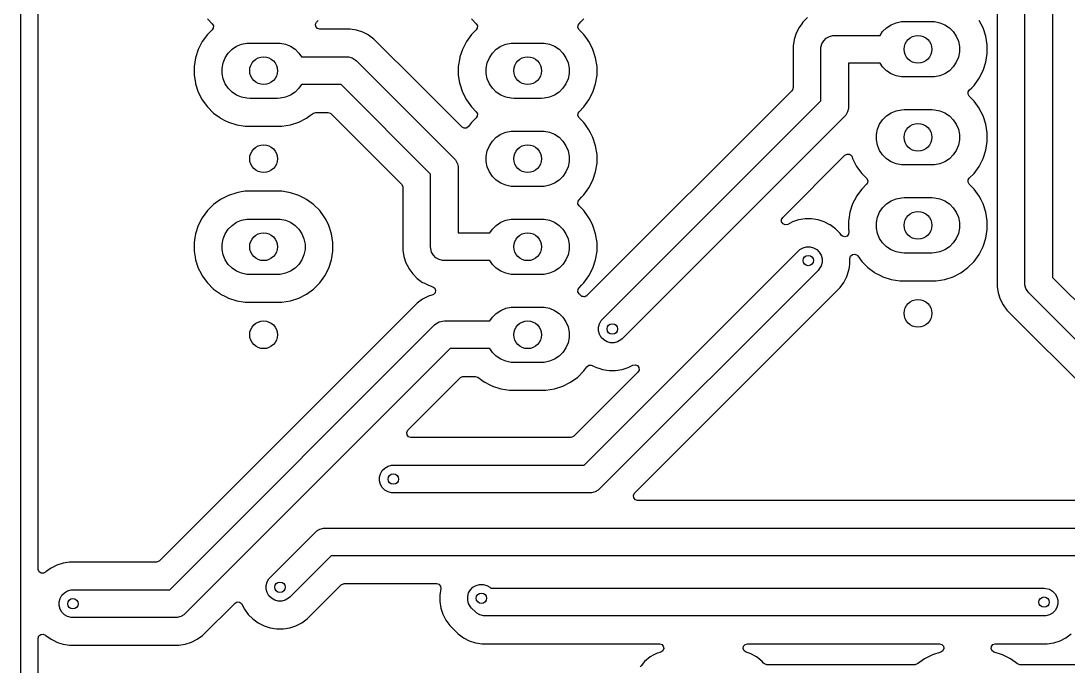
# Model space of a CAD drawing. Extents: x 44.5 to 133, y -119 to -55.5.
# Drawn here: x 44.5 to 74.71, y -86.3 to -67.68 of the extents above; entities that cross this region are included whole.
import ezdxf

# ---------------------------------------------------------------- set-up
doc = ezdxf.new("R2010")
doc.units = 0
doc.layers.add('BLACK', color=7, linetype='CONTINUOUS')

msp = doc.modelspace()

# ---------------------------------------------------------------- linework, layer by layer
at = {"layer": 'BLACK', "linetype": 'CONTINUOUS'}
for p, q in [((44.5, -119), (44.5, -55.5)), ((45.0005, -74.074038), (45.0005, -56.1245)), ((74.2645, -63.6609), (74.2645, -75.084414)), ((73.4645, -75.2501), (73.4645, -63.826585)), ((72.664, -64.209525), (72.664, -75.344586)), ((49.879205, -67.622654), (50.01887, -67.762319)), ((53.03563, -67.707819), (53.077488, -67.665961)), ((57.499205, -67.622654), (57.63887, -67.762319)), ((60.65563, -67.707819), (60.740793, -67.622656)), ((67.196224, -67.584312), (67.062612, -67.717924)), ((72.263239, -67.885616), (72.151319, -67.665962)), ((50.01887, -67.937681), (49.879205, -68.077345)), ((50.01887, -67.762319), (50.052355, -67.823642)), ((50.047371, -67.893334), (50.01887, -67.937681)), ((50.052355, -67.823642), (50.047371, -67.893334)), ((53.000573, -67.777853), (53.029598, -67.714297)), ((53.010517, -67.847011), (53.000573, -67.777853)), ((53.056272, -67.899815), (53.010517, -67.847011)), ((53.029598, -67.714297), (53.03563, -67.707819)), ((53.123311, -67.9195), (53.056272, -67.899815)), ((53.996181, -67.9195), (53.123311, -67.9195)), ((53.996186, -67.9195), (53.996181, -67.9195)), ((54.182818, -67.949059), (53.996186, -67.9195)), ((54.362536, -68.007454), (54.182818, -67.949059)), ((57.63887, -67.937681), (57.499205, -68.077345)), ((57.63887, -67.762319), (57.672355, -67.823642)), ((57.667371, -67.893334), (57.63887, -67.937681)), ((57.672355, -67.823642), (57.667371, -67.893334)), ((60.567645, -67.876358), (60.572629, -67.806666)), ((60.60113, -67.937681), (60.567645, -67.876358)), ((60.572629, -67.806666), (60.60113, -67.762319)), ((60.60113, -67.762319), (60.65563, -67.707819)), ((60.740794, -68.077345), (60.60113, -67.937681)), ((66.95154, -67.8708), (66.865754, -68.039163)), ((67.030357, -67.762319), (66.95154, -67.8708)), ((67.06261, -67.717927), (67.030357, -67.762319)), ((67.062612, -67.717925), (67.06261, -67.717927)), ((67.062612, -67.717924), (67.062612, -67.717925)), ((69.361592, -67.992485), (69.472485, -67.881592)), ((69.472485, -67.881592), (69.602883, -67.794463)), ((69.602883, -67.794463), (69.747772, -67.734448)), ((69.747772, -67.734448), (69.901586, -67.703852)), ((69.901586, -67.703852), (69.98, -67.7)), ((69.98, -67.7), (70.78, -67.7)), ((70.78, -67.7), (70.858414, -67.703852)), ((70.858414, -67.703852), (71.012228, -67.734448)), ((71.012228, -67.734448), (71.157117, -67.794463)), ((71.157117, -67.794463), (71.287515, -67.881592)), ((71.287515, -67.881592), (71.398408, -67.992485)), ((72.263239, -67.885618), (72.263239, -67.885616)), ((72.263241, -67.885621), (72.263239, -67.885618)), ((72.34109, -68.125215), (72.263241, -67.885621)), ((49.879201, -68.07735), (49.731132, -68.281151)), ((49.879205, -68.077345), (49.879201, -68.07735)), ((54.499713, -68.07735), (54.362536, -68.007454)), ((54.530899, -68.09324), (54.499713, -68.07735)), ((54.683774, -68.20431), (54.530899, -68.09324)), ((56.006223, -69.52676), (54.683774, -68.20431)), ((57.499201, -68.07735), (57.351132, -68.281151)), ((57.499205, -68.077345), (57.499201, -68.07735)), ((60.740798, -68.07735), (60.740794, -68.077345)), ((60.843626, -68.218882), (60.740798, -68.07735)), ((60.88887, -68.281155), (60.843626, -68.218882)), ((66.807359, -68.218881), (66.7778, -68.405513)), ((66.865754, -68.039163), (66.807359, -68.218881)), ((67.608748, -68.346927), (67.660959, -68.256495)), ((67.660959, -68.256495), (67.734795, -68.182659)), ((67.734795, -68.182659), (67.825227, -68.130448)), ((67.825227, -68.130448), (67.92609, -68.103422)), ((67.92609, -68.103422), (67.9783, -68.1)), ((67.9783, -68.1), (69.289753, -68.1)), ((69.289753, -68.1), (69.361592, -67.992485)), ((71.398408, -67.992485), (71.485537, -68.122883)), ((71.485537, -68.122883), (71.545552, -68.267772)), ((71.545552, -68.267772), (71.576148, -68.421586)), ((72.3805, -68.374038), (72.34109, -68.125215)), ((49.61676, -68.505616), (49.546349, -68.722319)), ((49.731132, -68.281151), (49.61676, -68.505616)), ((50.481592, -68.612485), (50.592485, -68.501592)), ((50.592485, -68.501592), (50.722883, -68.414463)), ((50.722883, -68.414463), (50.867772, -68.354448)), ((50.867772, -68.354448), (51.021586, -68.323852)), ((51.021586, -68.323852), (51.1, -68.32)), ((51.1, -68.32), (51.9, -68.32)), ((51.9, -68.32), (51.978414, -68.323852)), ((51.978414, -68.323852), (52.132228, -68.354448)), ((52.132228, -68.354448), (52.277117, -68.414463)), ((52.277117, -68.414463), (52.407515, -68.501592)), ((52.407515, -68.501592), (52.518408, -68.612485)), ((57.23676, -68.505616), (57.166349, -68.722319)), ((57.351132, -68.281151), (57.23676, -68.505616)), ((58.101592, -68.612485), (58.212485, -68.501592)), ((58.212485, -68.501592), (58.342883, -68.414463)), ((58.342883, -68.414463), (58.487772, -68.354448)), ((58.487772, -68.354448), (58.641586, -68.323852)), ((58.641586, -68.323852), (58.72, -68.32)), ((58.72, -68.32), (59.52, -68.32)), ((59.52, -68.32), (59.598414, -68.323852)), ((59.598414, -68.323852), (59.752228, -68.354448)), ((59.752228, -68.354448), (59.897117, -68.414463)), ((59.897117, -68.414463), (60.027515, -68.501592)), ((60.027515, -68.501592), (60.138408, -68.612485)), ((60.961747, -68.424184), (60.88887, -68.281155)), ((61.003239, -68.505616), (60.961747, -68.424184)), ((61.003239, -68.505618), (61.003239, -68.505616)), ((61.003241, -68.505621), (61.003239, -68.505618)), ((61.08109, -68.745215), (61.003241, -68.505621)), ((66.7778, -68.405513), (66.7778, -69.608273)), ((67.5783, -68.5), (67.581722, -68.44779)), ((67.5783, -69.991214), (67.5783, -68.5)), ((67.581722, -68.44779), (67.608748, -68.346927)), ((71.576148, -68.578414), (71.545552, -68.732228)), ((71.576148, -68.421586), (71.576148, -68.578414)), ((72.3805, -68.625962), (72.3805, -68.374038)), ((49.53891, -68.745215), (49.4995, -68.994038)), ((49.546349, -68.722319), (49.53891, -68.745215)), ((50.334448, -68.887772), (50.394463, -68.742883)), ((50.394463, -68.742883), (50.481592, -68.612485)), ((52.518408, -68.612485), (52.590247, -68.72)), ((52.590247, -68.72), (53.9017, -68.72)), ((53.9017, -68.72), (53.95391, -68.723422)), ((53.95391, -68.723422), (54.054774, -68.750448)), ((54.054774, -68.750448), (54.145205, -68.802659)), ((54.145205, -68.802659), (54.184543, -68.837157)), ((54.184543, -68.837157), (57.001143, -71.653757)), ((57.15891, -68.745215), (57.1195, -68.994038)), ((57.166349, -68.722319), (57.15891, -68.745215)), ((57.954448, -68.887772), (58.014463, -68.742883)), ((58.014463, -68.742883), (58.101592, -68.612485)), ((60.138408, -68.612485), (60.225537, -68.742883)), ((60.225537, -68.742883), (60.285552, -68.887772)), ((61.1205, -68.994038), (61.08109, -68.745215)), ((71.485537, -68.877117), (71.398408, -69.007515)), ((71.545552, -68.732228), (71.485537, -68.877117)), ((72.263241, -69.114379), (72.34109, -68.874785)), ((72.34109, -68.874785), (72.3805, -68.625962)), ((49.4995, -68.994038), (49.4995, -69.245962)), ((50.303852, -69.041586), (50.334448, -68.887772)), ((50.303852, -69.198414), (50.303852, -69.041586)), ((57.1195, -68.994038), (57.1195, -69.245962)), ((57.923852, -69.041586), (57.954448, -68.887772)), ((57.923852, -69.198414), (57.923852, -69.041586)), ((60.285552, -68.887772), (60.316148, -69.041586)), ((60.316148, -69.041586), (60.316148, -69.198414)), ((61.1205, -69.245962), (61.1205, -68.994038)), ((69.289753, -68.9), (68.3783, -68.9)), ((68.3783, -68.9), (68.3783, -70.1569)), ((69.361592, -69.007515), (69.289753, -68.9)), ((69.472485, -69.118408), (69.361592, -69.007515)), ((69.602883, -69.205537), (69.472485, -69.118408)), ((71.287515, -69.118408), (71.157117, -69.205537)), ((71.398408, -69.007515), (71.287515, -69.118408)), ((72.14887, -69.338845), (72.263241, -69.114379)), ((49.4995, -69.245962), (49.53429, -69.465616)), ((49.53429, -69.465616), (49.53891, -69.494785)), ((50.334448, -69.352228), (50.303852, -69.198414)), ((50.394463, -69.497117), (50.334448, -69.352228)), ((57.1195, -69.245962), (57.15429, -69.465616)), ((57.15429, -69.465616), (57.15891, -69.494785)), ((57.954448, -69.352228), (57.923852, -69.198414)), ((58.014463, -69.497117), (57.954448, -69.352228)), ((60.285552, -69.352228), (60.225537, -69.497117)), ((60.316148, -69.198414), (60.285552, -69.352228)), ((61.08109, -69.494785), (61.1205, -69.245962)), ((69.747772, -69.265552), (69.602883, -69.205537)), ((69.901586, -69.296148), (69.747772, -69.265552)), ((69.98, -69.3), (69.901586, -69.296148)), ((70.78, -69.3), (69.98, -69.3)), ((70.858414, -69.296148), (70.78, -69.3)), ((71.012228, -69.265552), (70.858414, -69.296148)), ((71.157117, -69.205537), (71.012228, -69.265552)), ((72.000793, -69.542656), (72.14887, -69.338845)), ((49.53891, -69.494785), (49.61676, -69.734383)), ((49.61676, -69.734383), (49.731132, -69.958848)), ((50.481592, -69.627515), (50.394463, -69.497117)), ((50.592485, -69.738408), (50.481592, -69.627515)), ((50.722883, -69.825537), (50.592485, -69.738408)), ((52.407515, -69.738408), (52.277117, -69.825537)), ((52.518408, -69.627515), (52.407515, -69.738408)), ((52.590247, -69.52), (52.518408, -69.627515)), ((53.736014, -69.52), (52.590247, -69.52)), ((56.3183, -72.102286), (53.736014, -69.52)), ((57.227212, -70.747749), (56.006223, -69.52676)), ((57.15891, -69.494785), (57.23676, -69.734383)), ((57.23676, -69.734383), (57.351132, -69.958848)), ((58.101592, -69.627515), (58.014463, -69.497117)), ((58.212485, -69.738408), (58.101592, -69.627515)), ((58.342883, -69.825537), (58.212485, -69.738408)), ((60.027515, -69.738408), (59.897117, -69.825537)), ((60.138408, -69.627515), (60.027515, -69.738408)), ((60.225537, -69.497117), (60.138408, -69.627515)), ((66.741481, -69.695954), (60.828123, -75.609312)), ((60.88887, -69.958845), (61.003241, -69.734379)), ((61.003241, -69.734379), (61.08109, -69.494785)), ((66.758115, -69.675312), (66.741481, -69.695954)), ((66.7778, -69.608273), (66.758115, -69.675312)), ((71.827645, -69.796358), (71.832629, -69.726666)), ((71.832629, -69.726666), (71.86113, -69.682319)), ((71.86113, -69.682319), (71.930904, -69.612545)), ((71.930904, -69.612545), (72.000793, -69.542656)), ((49.731132, -69.958848), (49.879201, -70.162649)), ((50.867772, -69.885552), (50.722883, -69.825537)), ((51.021586, -69.916148), (50.867772, -69.885552)), ((51.1, -69.92), (51.021586, -69.916148)), ((51.9, -69.92), (51.1, -69.92)), ((51.978414, -69.916148), (51.9, -69.92)), ((52.132228, -69.885552), (51.978414, -69.916148)), ((52.277117, -69.825537), (52.132228, -69.885552)), ((57.351132, -69.958848), (57.499201, -70.162649)), ((58.487772, -69.885552), (58.342883, -69.825537)), ((58.641586, -69.916148), (58.487772, -69.885552)), ((58.72, -69.92), (58.641586, -69.916148)), ((59.52, -69.92), (58.72, -69.92)), ((59.598414, -69.916148), (59.52, -69.92)), ((59.752228, -69.885552), (59.598414, -69.916148)), ((59.897117, -69.825537), (59.752228, -69.885552)), ((60.740793, -70.162656), (60.88887, -69.958845)), ((61.279657, -76.289857), (67.5783, -69.991214)), ((71.86113, -69.857681), (71.827645, -69.796358)), ((72.000794, -69.997345), (71.86113, -69.857681)), ((72.000798, -69.99735), (72.000794, -69.997345)), ((72.148867, -70.20115), (72.000798, -69.99735)), ((49.879201, -70.162649), (49.879205, -70.162654)), ((49.879205, -70.162654), (50.057345, -70.340794)), ((50.057345, -70.340794), (50.05735, -70.340798)), ((50.05735, -70.340798), (50.235117, -70.469952)), ((52.825907, -70.425616), (52.937993, -70.344182)), ((52.937993, -70.344182), (53.003799, -70.320702)), ((53.003799, -70.320702), (53.010878, -70.3205)), ((53.010878, -70.3205), (53.353074, -70.3205)), ((53.353074, -70.3205), (53.420113, -70.340185)), ((53.420113, -70.340185), (53.440755, -70.356819)), ((53.440755, -70.356819), (55.481481, -72.397544)), ((57.499201, -70.162649), (57.499205, -70.162654)), ((57.499205, -70.162654), (57.63887, -70.302319)), ((57.63887, -70.302319), (57.672355, -70.363642)), ((57.672355, -70.363642), (57.667371, -70.433334)), ((60.567645, -70.416358), (60.572629, -70.346666)), ((60.572629, -70.346666), (60.60113, -70.302319)), ((60.60113, -70.302319), (60.740793, -70.162656)), ((68.330409, -70.340185), (68.295641, -70.400405)), ((68.347852, -70.309973), (68.330409, -70.340185)), ((68.374878, -70.20911), (68.347852, -70.309973)), ((68.3783, -70.1569), (68.374878, -70.20911)), ((69.472485, -70.421592), (69.602883, -70.334463)), ((69.602883, -70.334463), (69.747772, -70.274448)), ((69.747772, -70.274448), (69.901586, -70.243852)), ((69.901586, -70.243852), (69.98, -70.24)), ((69.98, -70.24), (70.78, -70.24)), ((70.78, -70.24), (70.858414, -70.243852)), ((70.858414, -70.243852), (71.012228, -70.274448)), ((71.012228, -70.274448), (71.157117, -70.334463)), ((71.157117, -70.334463), (71.287515, -70.421592)), ((72.148868, -70.201152), (72.148867, -70.20115)), ((72.14887, -70.201155), (72.148868, -70.201152)), ((72.151319, -70.205962), (72.14887, -70.201155)), ((72.263239, -70.425616), (72.151319, -70.205962)), ((50.235117, -70.469952), (50.261155, -70.48887)), ((50.261155, -70.48887), (50.404184, -70.561747)), ((50.404184, -70.561747), (50.485616, -70.603239)), ((50.485616, -70.603239), (50.485618, -70.603239)), ((50.485618, -70.603239), (50.485621, -70.603241)), ((50.485621, -70.603241), (50.725215, -70.68109)), ((50.725215, -70.68109), (50.974038, -70.7205)), ((52.025962, -70.7205), (52.274785, -70.68109)), ((52.274785, -70.68109), (52.514379, -70.603241)), ((52.514379, -70.603241), (52.738845, -70.48887)), ((52.738845, -70.48887), (52.825907, -70.425616)), ((57.499201, -70.61735), (57.415211, -70.732953)), ((57.499205, -70.617345), (57.499201, -70.61735)), ((57.63887, -70.477681), (57.499205, -70.617345)), ((57.667371, -70.433334), (57.63887, -70.477681)), ((60.60113, -70.477681), (60.567645, -70.416358)), ((60.740794, -70.617345), (60.60113, -70.477681)), ((60.740798, -70.61735), (60.740794, -70.617345)), ((60.787107, -70.68109), (60.740798, -70.61735)), ((60.88887, -70.821155), (60.787107, -70.68109)), ((68.261142, -70.439743), (61.845343, -76.855543)), ((68.295641, -70.400405), (68.261142, -70.439743)), ((69.214448, -70.807772), (69.274463, -70.662883)), ((69.274463, -70.662883), (69.361592, -70.532485)), ((69.361592, -70.532485), (69.472485, -70.421592)), ((71.287515, -70.421592), (71.398408, -70.532485)), ((71.398408, -70.532485), (71.485537, -70.662883)), ((71.485537, -70.662883), (71.545552, -70.807772)), ((72.263239, -70.425618), (72.263239, -70.425616)), ((72.263241, -70.425621), (72.263239, -70.425618)), ((72.34109, -70.665215), (72.263241, -70.425621)), ((72.3805, -70.914038), (72.34109, -70.665215)), ((50.974038, -70.7205), (50.974039, -70.7205)), ((50.974039, -70.7205), (52.025961, -70.7205)), ((52.025961, -70.7205), (52.025962, -70.7205)), ((57.228473, -70.748992), (57.227212, -70.747749)), ((57.290268, -70.781598), (57.228473, -70.748992)), ((57.359881, -70.775619), (57.290268, -70.781598)), ((57.415211, -70.732953), (57.359881, -70.775619)), ((58.212485, -71.041592), (58.342883, -70.954463)), ((58.342883, -70.954463), (58.487772, -70.894448)), ((58.487772, -70.894448), (58.641586, -70.863852)), ((58.641586, -70.863852), (58.72, -70.86)), ((58.72, -70.86), (59.52, -70.86)), ((59.52, -70.86), (59.598414, -70.863852)), ((59.598414, -70.863852), (59.752228, -70.894448)), ((59.752228, -70.894448), (59.897117, -70.954463)), ((59.897117, -70.954463), (60.027515, -71.041592)), ((60.936196, -70.914038), (60.88887, -70.821155)), ((61.003239, -71.045616), (60.936196, -70.914038)), ((69.183852, -70.961586), (69.214448, -70.807772)), ((69.183852, -71.118414), (69.183852, -70.961586)), ((71.545552, -70.807772), (71.576148, -70.961586)), ((71.576148, -70.961586), (71.576148, -71.118414)), ((72.3805, -71.165962), (72.3805, -70.914038)), ((57.954448, -71.427772), (58.014463, -71.282883)), ((58.014463, -71.282883), (58.101592, -71.152485)), ((58.101592, -71.152485), (58.212485, -71.041592)), ((60.027515, -71.041592), (60.138408, -71.152485)), ((60.138408, -71.152485), (60.225537, -71.282883)), ((60.225537, -71.282883), (60.285552, -71.427772)), ((61.003239, -71.045618), (61.003239, -71.045616)), ((61.003241, -71.045621), (61.003239, -71.045618)), ((61.08109, -71.285215), (61.003241, -71.045621)), ((61.1205, -71.534038), (61.08109, -71.285215)), ((69.214448, -71.272228), (69.183852, -71.118414)), ((69.274463, -71.417117), (69.214448, -71.272228)), ((71.545552, -71.272228), (71.485537, -71.417117)), ((71.576148, -71.118414), (71.545552, -71.272228)), ((72.34109, -71.414785), (72.3805, -71.165962)), ((57.923852, -71.581586), (57.954448, -71.427772)), ((57.923852, -71.738414), (57.923852, -71.581586)), ((60.285552, -71.427772), (60.316148, -71.581586)), ((60.316148, -71.581586), (60.316148, -71.738414)), ((61.1205, -71.785962), (61.1205, -71.534038)), ((66.47769, -73.355273), (68.27565, -71.557312)), ((68.27565, -71.557312), (68.336971, -71.523829)), ((68.336971, -71.523829), (68.406663, -71.528813)), ((68.406663, -71.528813), (68.462596, -71.570685)), ((68.462596, -71.570685), (68.481259, -71.606675)), ((69.361592, -71.547515), (69.274463, -71.417117)), ((69.472485, -71.658408), (69.361592, -71.547515)), ((71.398408, -71.547515), (71.287515, -71.658408)), ((71.485537, -71.417117), (71.398408, -71.547515)), ((72.263241, -71.654379), (72.34109, -71.414785)), ((57.001143, -71.653757), (57.035641, -71.693095)), ((57.035641, -71.693095), (57.087852, -71.783526)), ((57.087852, -71.783526), (57.093754, -71.805552)), ((57.093754, -71.805552), (57.114878, -71.88439)), ((57.114878, -71.88439), (57.1183, -71.9366)), ((57.954448, -71.892228), (57.923852, -71.738414)), ((58.014463, -72.037117), (57.954448, -71.892228)), ((60.285552, -71.892228), (60.225537, -72.037117)), ((60.316148, -71.738414), (60.285552, -71.892228)), ((61.08109, -72.034785), (61.1205, -71.785962)), ((68.481259, -71.606675), (68.496759, -71.654379)), ((68.496759, -71.654379), (68.563803, -71.785961)), ((68.563803, -71.785961), (68.611132, -71.878848)), ((68.611132, -71.878848), (68.759201, -72.082649)), ((69.602883, -71.745537), (69.472485, -71.658408)), ((69.747772, -71.805552), (69.602883, -71.745537)), ((69.901586, -71.836148), (69.747772, -71.805552)), ((69.98, -71.84), (69.901586, -71.836148)), ((70.78, -71.84), (69.98, -71.84)), ((70.858414, -71.836148), (70.78, -71.84)), ((71.012228, -71.805552), (70.858414, -71.836148)), ((71.157117, -71.745537), (71.012228, -71.805552)), ((71.287515, -71.658408), (71.157117, -71.745537)), ((72.000793, -72.082656), (72.14887, -71.878845)), ((72.14887, -71.878845), (72.263241, -71.654379)), ((56.3183, -74.2), (56.3183, -72.102286)), ((57.1183, -71.9366), (57.1183, -73.8)), ((58.101592, -72.167515), (58.014463, -72.037117)), ((58.212485, -72.278408), (58.101592, -72.167515)), ((60.138408, -72.167515), (60.027515, -72.278408)), ((60.225537, -72.037117), (60.138408, -72.167515)), ((61.003241, -72.274379), (61.08109, -72.034785)), ((68.759201, -72.082649), (68.759205, -72.082654)), ((68.759205, -72.082654), (68.89887, -72.222319)), ((71.86113, -72.222319), (72.000793, -72.082656)), ((55.481481, -72.397544), (55.514966, -72.458867)), ((55.514966, -72.458867), (55.5178, -72.485225)), ((55.5178, -72.485225), (55.5178, -74.294486)), ((58.342883, -72.365537), (58.212485, -72.278408)), ((58.487772, -72.425552), (58.342883, -72.365537)), ((58.641586, -72.456148), (58.487772, -72.425552)), ((58.72, -72.46), (58.641586, -72.456148)), ((59.52, -72.46), (58.72, -72.46)), ((59.598414, -72.456148), (59.52, -72.46)), ((59.752228, -72.425552), (59.598414, -72.456148)), ((59.897117, -72.365537), (59.752228, -72.425552)), ((60.027515, -72.278408), (59.897117, -72.365537)), ((60.740793, -72.702656), (60.88887, -72.498845)), ((60.88887, -72.498845), (61.003241, -72.274379)), ((68.89887, -72.397681), (68.759205, -72.537345)), ((68.89887, -72.222319), (68.932355, -72.283642)), ((68.927371, -72.353334), (68.89887, -72.397681)), ((68.932355, -72.283642), (68.927371, -72.353334)), ((71.827645, -72.336358), (71.832629, -72.266666)), ((71.86113, -72.397681), (71.827645, -72.336358)), ((71.832629, -72.266666), (71.86113, -72.222319)), ((72.000794, -72.537345), (71.86113, -72.397681)), ((50.485616, -72.71676), (50.261151, -72.831132)), ((50.725214, -72.63891), (50.485616, -72.71676)), ((50.849626, -72.619205), (50.725214, -72.63891)), ((50.974038, -72.5995), (50.849626, -72.619205)), ((52.025962, -72.5995), (50.974038, -72.5995)), ((52.274785, -72.63891), (52.025962, -72.5995)), ((52.514383, -72.71676), (52.274785, -72.63891)), ((52.653842, -72.787819), (52.514383, -72.71676)), ((52.738845, -72.83113), (52.653842, -72.787819)), ((60.60113, -72.842319), (60.670904, -72.772545)), ((60.670904, -72.772545), (60.740793, -72.702656)), ((68.607714, -72.74786), (68.49676, -72.965616)), ((68.61113, -72.741155), (68.607714, -72.74786)), ((68.611131, -72.741152), (68.61113, -72.741155)), ((68.611133, -72.74115), (68.611131, -72.741152)), ((68.759201, -72.53735), (68.611133, -72.74115)), ((68.759205, -72.537345), (68.759201, -72.53735)), ((69.747772, -72.814448), (69.901586, -72.783852)), ((69.901586, -72.783852), (69.98, -72.78)), ((69.98, -72.78), (70.78, -72.78)), ((70.78, -72.78), (70.858414, -72.783852)), ((70.858414, -72.783852), (71.012228, -72.814448)), ((72.000798, -72.53735), (72.000794, -72.537345)), ((72.148867, -72.74115), (72.000798, -72.53735)), ((72.148868, -72.741152), (72.148867, -72.74115)), ((72.14887, -72.741155), (72.148868, -72.741152)), ((72.200416, -72.842319), (72.14887, -72.741155)), ((50.057345, -72.979205), (49.879205, -73.157345)), ((50.05735, -72.979201), (50.057345, -72.979205)), ((50.261151, -72.831132), (50.05735, -72.979201)), ((52.738847, -72.831131), (52.738845, -72.83113)), ((52.738848, -72.831132), (52.738847, -72.831131)), ((52.942649, -72.979201), (52.738848, -72.831132)), ((52.942654, -72.979205), (52.942649, -72.979201)), ((53.120794, -73.157345), (52.942654, -72.979205)), ((60.567645, -72.956358), (60.572629, -72.886666)), ((60.60113, -73.017681), (60.567645, -72.956358)), ((60.572629, -72.886666), (60.60113, -72.842319)), ((60.740794, -73.157345), (60.60113, -73.017681)), ((68.49676, -72.965616), (68.41891, -73.205214)), ((69.274463, -73.202883), (69.361592, -73.072485)), ((69.361592, -73.072485), (69.472485, -72.961592)), ((69.472485, -72.961592), (69.602883, -72.874463)), ((69.602883, -72.874463), (69.747772, -72.814448)), ((71.012228, -72.814448), (71.157117, -72.874463)), ((71.157117, -72.874463), (71.287515, -72.961592)), ((71.287515, -72.961592), (71.398408, -73.072485)), ((71.398408, -73.072485), (71.485537, -73.202883)), ((72.263239, -72.965616), (72.200416, -72.842319)), ((72.263239, -72.965618), (72.263239, -72.965616)), ((72.263241, -72.965621), (72.263239, -72.965618)), ((72.34109, -73.205215), (72.263241, -72.965621)), ((49.731132, -73.361151), (49.61676, -73.585616)), ((49.879201, -73.15735), (49.731132, -73.361151)), ((49.879205, -73.157345), (49.879201, -73.15735)), ((50.867772, -73.434448), (51.021586, -73.403852)), ((51.021586, -73.403852), (51.1, -73.4)), ((51.1, -73.4), (51.9, -73.4)), ((51.9, -73.4), (51.978414, -73.403852)), ((51.978414, -73.403852), (52.132228, -73.434448)), ((53.120798, -73.15735), (53.120794, -73.157345)), ((53.249952, -73.335117), (53.120798, -73.15735)), ((53.26887, -73.361155), (53.249952, -73.335117)), ((53.302094, -73.426361), (53.26887, -73.361155)), ((58.487772, -73.434448), (58.641586, -73.403852)), ((58.641586, -73.403852), (58.72, -73.4)), ((58.72, -73.4), (59.52, -73.4)), ((59.52, -73.4), (59.598414, -73.403852)), ((59.598414, -73.403852), (59.752228, -73.434448)), ((60.740798, -73.15735), (60.740794, -73.157345)), ((60.869952, -73.335117), (60.740798, -73.15735)), ((60.88887, -73.361155), (60.869952, -73.335117)), ((60.922094, -73.426361), (60.88887, -73.361155)), ((66.445009, -73.413143), (66.47769, -73.355273)), ((66.448001, -73.482949), (66.445009, -73.413143)), ((67.122814, -73.396801), (66.936183, -73.426359)), ((67.122818, -73.396801), (67.122814, -73.396801)), ((67.311781, -73.396801), (67.122818, -73.396801)), ((67.311786, -73.396801), (67.311781, -73.396801)), ((67.498414, -73.426359), (67.311786, -73.396801)), ((68.385977, -73.413143), (68.3795, -73.454038)), ((68.41891, -73.205214), (68.385977, -73.413143)), ((69.183852, -73.501586), (69.214448, -73.347772)), ((69.214448, -73.347772), (69.274463, -73.202883)), ((71.485537, -73.202883), (71.545552, -73.347772)), ((71.545552, -73.347772), (71.576148, -73.501586)), ((72.3805, -73.454038), (72.34109, -73.205215)), ((49.61676, -73.585616), (49.53891, -73.825214)), ((50.394463, -73.822883), (50.481592, -73.692485)), ((50.481592, -73.692485), (50.592485, -73.581592)), ((50.592485, -73.581592), (50.722883, -73.494463)), ((50.722883, -73.494463), (50.867772, -73.434448)), ((52.132228, -73.434448), (52.277117, -73.494463)), ((52.277117, -73.494463), (52.407515, -73.581592)), ((52.407515, -73.581592), (52.518408, -73.692485)), ((52.518408, -73.692485), (52.605537, -73.822883)), ((53.383239, -73.585616), (53.302094, -73.426361)), ((53.383239, -73.585618), (53.383239, -73.585616)), ((53.383241, -73.585621), (53.383239, -73.585618)), ((53.46109, -73.825215), (53.383241, -73.585621)), ((58.029753, -73.8), (58.101592, -73.692485)), ((58.101592, -73.692485), (58.212485, -73.581592)), ((58.212485, -73.581592), (58.342883, -73.494463)), ((58.342883, -73.494463), (58.487772, -73.434448)), ((59.752228, -73.434448), (59.897117, -73.494463)), ((59.897117, -73.494463), (60.027515, -73.581592)), ((60.027515, -73.581592), (60.138408, -73.692485)), ((60.138408, -73.692485), (60.225537, -73.822883)), ((61.003239, -73.585616), (60.922094, -73.426361)), ((61.003239, -73.585618), (61.003239, -73.585616)), ((61.003241, -73.585621), (61.003239, -73.585618)), ((61.08109, -73.825215), (61.003241, -73.585621)), ((66.488258, -73.540055), (66.448001, -73.482949)), ((66.552998, -73.566332), (66.488258, -73.540055)), ((66.621667, -73.553436), (66.552998, -73.566332)), ((66.75646, -73.484755), (66.621667, -73.553436)), ((66.936177, -73.426361), (66.75646, -73.484755)), ((66.936183, -73.426359), (66.936177, -73.426361)), ((67.498422, -73.426361), (67.498414, -73.426359)), ((67.678136, -73.484754), (67.498422, -73.426361)), ((67.83824, -73.566332), (67.678136, -73.484754)), ((67.846499, -73.57054), (67.83824, -73.566332)), ((67.999373, -73.68161), (67.846499, -73.57054)), ((68.13299, -73.815227), (67.999373, -73.68161)), ((68.3795, -73.454038), (68.3795, -73.705962)), ((68.3795, -73.705962), (68.383711, -73.732547)), ((69.183852, -73.658414), (69.183852, -73.501586)), ((69.214448, -73.812228), (69.183852, -73.658414)), ((71.576148, -73.658414), (71.545552, -73.812228)), ((71.576148, -73.501586), (71.576148, -73.658414)), ((72.34109, -73.954785), (72.3805, -73.705962)), ((72.3805, -73.705962), (72.3805, -73.454038)), ((49.520855, -73.939207), (49.4995, -74.074038)), ((49.53891, -73.825214), (49.520855, -73.939207)), ((50.303852, -74.121586), (50.334448, -73.967772)), ((50.334448, -73.967772), (50.394463, -73.822883)), ((52.605537, -73.822883), (52.665552, -73.967772)), ((52.665552, -73.967772), (52.696148, -74.121586)), ((53.5005, -74.074038), (53.46109, -73.825215)), ((57.1183, -73.8), (58.029753, -73.8)), ((60.225537, -73.822883), (60.285552, -73.967772)), ((60.285552, -73.967772), (60.316148, -74.121586)), ((61.1205, -74.074038), (61.08109, -73.825215)), ((68.166761, -73.861709), (68.13299, -73.815227)), ((68.201534, -73.894084), (68.166761, -73.861709)), ((68.268848, -73.912809), (68.201534, -73.894084)), ((68.335599, -73.89217), (68.268848, -73.912809)), ((68.380596, -73.838718), (68.335599, -73.89217)), ((68.389552, -73.769425), (68.380596, -73.838718)), ((68.383711, -73.732547), (68.389552, -73.769425)), ((69.274463, -73.957117), (69.214448, -73.812228)), ((69.361592, -74.087515), (69.274463, -73.957117)), ((71.485537, -73.957117), (71.398408, -74.087515)), ((71.545552, -73.812228), (71.485537, -73.957117)), ((72.263241, -74.194379), (72.34109, -73.954785)), ((45.0005, -83.502375), (45.0005, -74.074038)), ((49.4995, -74.074038), (49.4995, -74.325962)), ((50.303852, -74.278414), (50.303852, -74.121586)), ((50.334448, -74.432228), (50.303852, -74.278414)), ((52.696148, -74.278414), (52.665552, -74.432228)), ((52.696148, -74.121586), (52.696148, -74.278414)), ((53.5005, -74.325962), (53.5005, -74.074038)), ((55.5178, -74.294486), (55.547359, -74.481118)), ((56.321722, -74.25221), (56.3183, -74.2)), ((56.348748, -74.353073), (56.321722, -74.25221)), ((60.316148, -74.278414), (60.285552, -74.432228)), ((60.316148, -74.121586), (60.316148, -74.278414)), ((60.746414, -80.5025), (66.934457, -74.314458)), ((61.1205, -74.325962), (61.1205, -74.074038)), ((66.934457, -74.314458), (66.973795, -74.279959)), ((66.973795, -74.279959), (67.064226, -74.227749)), ((67.064226, -74.227749), (67.16509, -74.200722)), ((67.16509, -74.200722), (67.26951, -74.200722)), ((67.26951, -74.200722), (67.370374, -74.227749)), ((67.370374, -74.227749), (67.460805, -74.279959)), ((67.460805, -74.279959), (67.534641, -74.353795)), ((69.472485, -74.198408), (69.361592, -74.087515)), ((69.602883, -74.285537), (69.472485, -74.198408)), ((69.747772, -74.345552), (69.602883, -74.285537)), ((71.157117, -74.285537), (71.012228, -74.345552)), ((71.287515, -74.198408), (71.157117, -74.285537)), ((71.398408, -74.087515), (71.287515, -74.198408)), ((72.14887, -74.418845), (72.263241, -74.194379)), ((49.4995, -74.325962), (49.526584, -74.496963)), ((49.526584, -74.496963), (49.53891, -74.574785)), ((49.53891, -74.574785), (49.61676, -74.814383)), ((50.394463, -74.577117), (50.334448, -74.432228)), ((50.481592, -74.707515), (50.394463, -74.577117)), ((52.605537, -74.577117), (52.518408, -74.707515)), ((52.665552, -74.432228), (52.605537, -74.577117)), ((53.383241, -74.814379), (53.46109, -74.574785)), ((53.46109, -74.574785), (53.5005, -74.325962)), ((55.547359, -74.481118), (55.605754, -74.660836)), ((56.400959, -74.443505), (56.348748, -74.353073)), ((56.474795, -74.517341), (56.400959, -74.443505)), ((56.565227, -74.569552), (56.474795, -74.517341)), ((56.66609, -74.596578), (56.565227, -74.569552)), ((56.7183, -74.6), (56.66609, -74.596578)), ((58.029753, -74.6), (56.7183, -74.6)), ((58.101592, -74.707515), (58.029753, -74.6)), ((60.225537, -74.577117), (60.138408, -74.707515)), ((60.285552, -74.432228), (60.225537, -74.577117)), ((61.003241, -74.814379), (61.08109, -74.574785)), ((61.08109, -74.574785), (61.1205, -74.325962)), ((67.534641, -74.353795), (67.586851, -74.444226)), ((67.586851, -74.444226), (67.613878, -74.54509)), ((67.613878, -74.54509), (67.613878, -74.64951)), ((68.417799, -74.534381), (68.437484, -74.467342)), ((68.417799, -74.691786), (68.417799, -74.534381)), ((68.437484, -74.467342), (68.490288, -74.421587)), ((68.490288, -74.421587), (68.559446, -74.411643)), ((68.559446, -74.411643), (68.623002, -74.440668)), ((68.623002, -74.440668), (68.642117, -74.461496)), ((68.642117, -74.461496), (68.759201, -74.622649)), ((69.901586, -74.376148), (69.747772, -74.345552)), ((69.98, -74.38), (69.901586, -74.376148)), ((70.78, -74.38), (69.98, -74.38)), ((70.858414, -74.376148), (70.78, -74.38)), ((71.012228, -74.345552), (70.858414, -74.376148)), ((72.000793, -74.622656), (72.14887, -74.418845)), ((49.61676, -74.814383), (49.695413, -74.968747)), ((50.592485, -74.818408), (50.481592, -74.707515)), ((50.722883, -74.905537), (50.592485, -74.818408)), ((50.867772, -74.965552), (50.722883, -74.905537)), ((52.277117, -74.905537), (52.132228, -74.965552)), ((52.407515, -74.818408), (52.277117, -74.905537)), ((52.518408, -74.707515), (52.407515, -74.818408)), ((53.26887, -75.038845), (53.383241, -74.814379)), ((55.605754, -74.660836), (55.677066, -74.800793)), ((55.677066, -74.800793), (55.69154, -74.829199)), ((55.69154, -74.829199), (55.80261, -74.982073)), ((58.212485, -74.818408), (58.101592, -74.707515)), ((58.342883, -74.905537), (58.212485, -74.818408)), ((58.487772, -74.965552), (58.342883, -74.905537)), ((59.897117, -74.905537), (59.752228, -74.965552)), ((60.027515, -74.818408), (59.897117, -74.905537)), ((60.138408, -74.707515), (60.027515, -74.818408)), ((60.88887, -75.038845), (61.003241, -74.814379)), ((67.500142, -74.880143), (61.194943, -81.185343)), ((67.534641, -74.840805), (67.500142, -74.880143)), ((67.586851, -74.750374), (67.534641, -74.840805)), ((67.613878, -74.64951), (67.586851, -74.750374)), ((68.329847, -75.058132), (68.38824, -74.878418)), ((68.38824, -74.878418), (68.403001, -74.785215)), ((68.403001, -74.785215), (68.417799, -74.691786)), ((68.759201, -74.622649), (68.759205, -74.622654)), ((68.759205, -74.622654), (68.937345, -74.800794)), ((68.937345, -74.800794), (68.93735, -74.800798)), ((68.93735, -74.800798), (69.115117, -74.929952)), ((71.618845, -74.94887), (71.822656, -74.800793)), ((71.822656, -74.800793), (72.000793, -74.622656)), ((49.695413, -74.968747), (49.723182, -75.023247)), ((49.723182, -75.023247), (49.731132, -75.038848)), ((49.731132, -75.038848), (49.879201, -75.242649)), ((51.021586, -74.996148), (50.867772, -74.965552)), ((51.1, -75), (51.021586, -74.996148)), ((51.9, -75), (51.1, -75)), ((51.978414, -74.996148), (51.9, -75)), ((52.132228, -74.965552), (51.978414, -74.996148)), ((53.120793, -75.242656), (53.26887, -75.038845)), ((55.80261, -74.982073), (55.936227, -75.11569)), ((55.936227, -75.11569), (56.089101, -75.22676)), ((58.641586, -74.996148), (58.487772, -74.965552)), ((58.72, -75), (58.641586, -74.996148)), ((59.52, -75), (58.72, -75)), ((59.598414, -74.996148), (59.52, -75)), ((59.752228, -74.965552), (59.598414, -74.996148)), ((60.740793, -75.242656), (60.88887, -75.038845)), ((68.24406, -75.226499), (68.329847, -75.058132)), ((69.115117, -74.929952), (69.141155, -74.94887)), ((69.141155, -74.94887), (69.284184, -75.021747)), ((69.284184, -75.021747), (69.365616, -75.063239)), ((69.365616, -75.063239), (69.365618, -75.063239)), ((69.365618, -75.063239), (69.365621, -75.063241)), ((69.365621, -75.063241), (69.605215, -75.14109)), ((69.605215, -75.14109), (69.854038, -75.1805)), ((69.854038, -75.1805), (69.854039, -75.1805)), ((69.854039, -75.1805), (70.905961, -75.1805)), ((70.905961, -75.1805), (70.905962, -75.1805)), ((70.905962, -75.1805), (71.154785, -75.14109)), ((71.154785, -75.14109), (71.394379, -75.063241)), ((71.394379, -75.063241), (71.618845, -74.94887)), ((74.2645, -75.084414), (76.957485, -77.7774)), ((49.879201, -75.242649), (49.879205, -75.242654)), ((49.879205, -75.242654), (50.057345, -75.420794)), ((50.057345, -75.420794), (50.05735, -75.420798)), ((50.05735, -75.420798), (50.224374, -75.542147)), ((52.738845, -75.56887), (52.942656, -75.420793)), ((52.942656, -75.420793), (53.120793, -75.242656)), ((56.089101, -75.22676), (56.120295, -75.242654)), ((56.120295, -75.242654), (56.257463, -75.312545)), ((56.257463, -75.312545), (56.257465, -75.312545)), ((56.257465, -75.312545), (56.257468, -75.312547)), ((56.257468, -75.312547), (56.379104, -75.352069)), ((56.379104, -75.352069), (56.436779, -75.391507)), ((56.452062, -75.524712), (56.404818, -75.576188)), ((56.436779, -75.391507), (56.463977, -75.455866)), ((56.463977, -75.455866), (56.452062, -75.524712)), ((60.567645, -75.496358), (60.572629, -75.426666)), ((60.60113, -75.557681), (60.567645, -75.496358)), ((60.572629, -75.426666), (60.60113, -75.382319)), ((60.60113, -75.382319), (60.670904, -75.312545)), ((60.670904, -75.312545), (60.740793, -75.242656)), ((64.973519, -78.538845), (68.13299, -75.379374)), ((68.13299, -75.379374), (68.24406, -75.226499)), ((72.664, -75.344586), (72.693559, -75.531218)), ((73.467922, -75.30231), (73.4645, -75.2501)), ((73.494948, -75.403174), (73.467922, -75.30231)), ((73.547159, -75.493605), (73.494948, -75.403174)), ((73.581657, -75.532943), (73.547159, -75.493605)), ((55.936223, -75.824312), (48.497355, -83.263181)), ((50.224374, -75.542147), (50.261155, -75.56887)), ((50.261155, -75.56887), (50.400163, -75.639698)), ((50.400163, -75.639698), (50.485616, -75.683239)), ((50.485616, -75.683239), (50.485618, -75.683239)), ((50.485618, -75.683239), (50.485621, -75.683241)), ((50.485621, -75.683241), (50.725215, -75.76109)), ((50.725215, -75.76109), (50.974038, -75.8005)), ((50.974038, -75.8005), (50.974039, -75.8005)), ((50.974039, -75.8005), (52.025961, -75.8005)), ((52.025961, -75.8005), (52.025962, -75.8005)), ((52.025962, -75.8005), (52.274785, -75.76109)), ((52.274785, -75.76109), (52.514379, -75.683241)), ((52.514379, -75.683241), (52.738845, -75.56887)), ((56.0891, -75.71324), (55.936223, -75.824312)), ((56.257463, -75.627454), (56.0891, -75.71324)), ((56.352709, -75.596507), (56.257463, -75.627454)), ((56.379105, -75.58793), (56.352709, -75.596507)), ((56.404818, -75.576188), (56.379105, -75.58793)), ((60.652761, -75.609312), (60.60113, -75.557681)), ((60.681015, -75.630463), (60.652761, -75.609312)), ((60.688054, -75.631994), (60.681015, -75.630463)), ((60.697108, -75.637813), (60.688054, -75.631994)), ((60.723467, -75.639698), (60.697108, -75.637813)), ((60.749288, -75.645315), (60.723467, -75.639698)), ((60.75777, -75.642151), (60.749288, -75.645315)), ((60.7668, -75.642797), (60.75777, -75.642151)), ((60.789992, -75.630132), (60.7668, -75.642797)), ((60.814752, -75.620898), (60.789992, -75.630132)), ((60.820177, -75.61365), (60.814752, -75.620898)), ((60.828123, -75.609312), (60.820177, -75.61365)), ((72.693559, -75.531218), (72.751954, -75.710936)), ((72.751954, -75.710936), (72.83774, -75.879299)), ((76.508957, -78.460242), (73.581657, -75.532943)), ((58.101592, -76.232485), (58.212485, -76.121592)), ((58.212485, -76.121592), (58.342883, -76.034463)), ((58.342883, -76.034463), (58.487772, -75.974448)), ((58.487772, -75.974448), (58.641586, -75.943852)), ((58.641586, -75.943852), (58.72, -75.94)), ((58.72, -75.94), (59.52, -75.94)), ((59.52, -75.94), (59.598414, -75.943852)), ((59.598414, -75.943852), (59.752228, -75.974448)), ((59.752228, -75.974448), (59.897117, -76.034463)), ((59.897117, -76.034463), (60.027515, -76.121592)), ((60.027515, -76.121592), (60.138408, -76.232485)), ((72.83774, -75.879299), (72.94881, -76.032174)), ((72.94881, -76.032174), (76.009726, -79.09309)), ((56.435457, -76.457157), (56.474795, -76.422659)), ((56.474795, -76.422659), (56.565226, -76.370448)), ((56.565226, -76.370448), (56.66609, -76.343422)), ((56.66609, -76.343422), (56.7183, -76.34)), ((56.7183, -76.34), (58.029753, -76.34)), ((58.029753, -76.34), (58.101592, -76.232485)), ((60.138408, -76.232485), (60.225537, -76.362883)), ((60.225537, -76.362883), (60.285552, -76.507772)), ((61.165922, -76.52049), (61.192948, -76.419626)), ((61.192948, -76.419626), (61.245159, -76.329195)), ((61.245159, -76.329195), (61.279657, -76.289857)), ((48.792614, -84.1), (56.435457, -76.457157)), ((60.285552, -76.507772), (60.316148, -76.661586)), ((60.316148, -76.661586), (60.316148, -76.818414)), ((61.165922, -76.62491), (61.165922, -76.52049)), ((61.192948, -76.725774), (61.165922, -76.62491)), ((61.245159, -76.816205), (61.192948, -76.725774)), ((60.285552, -76.972228), (60.225537, -77.117117)), ((60.316148, -76.818414), (60.285552, -76.972228)), ((61.318995, -76.890041), (61.245159, -76.816205)), ((61.409426, -76.942252), (61.318995, -76.890041)), ((61.51029, -76.969278), (61.409426, -76.942252)), ((61.61471, -76.969278), (61.51029, -76.969278)), ((61.715574, -76.942252), (61.61471, -76.969278)), ((61.806005, -76.890041), (61.715574, -76.942252)), ((61.845343, -76.855543), (61.806005, -76.890041)), ((56.883986, -77.14), (49.241143, -84.782843)), ((58.029753, -77.14), (56.883986, -77.14)), ((58.101592, -77.247515), (58.029753, -77.14)), ((58.212485, -77.358408), (58.101592, -77.247515)), ((60.138408, -77.247515), (60.027515, -77.358408)), ((60.225537, -77.117117), (60.138408, -77.247515)), ((58.342883, -77.445537), (58.212485, -77.358408)), ((58.487772, -77.505552), (58.342883, -77.445537)), ((58.641586, -77.536148), (58.487772, -77.505552)), ((58.72, -77.54), (58.641586, -77.536148)), ((59.52, -77.54), (58.72, -77.54)), ((59.598414, -77.536148), (59.52, -77.54)), ((59.752228, -77.505552), (59.598414, -77.536148)), ((59.897117, -77.445537), (59.752228, -77.505552)), ((60.027515, -77.358408), (59.897117, -77.445537)), ((60.827694, -77.663046), (60.883022, -77.620382)), ((60.883022, -77.620382), (60.952635, -77.614403)), ((60.952635, -77.614403), (60.984304, -77.625447)), ((60.984304, -77.625447), (61.022415, -77.644866)), ((62.023332, -77.685247), (62.158131, -77.616563)), ((62.158131, -77.616563), (62.226798, -77.603668)), ((62.226798, -77.603668), (62.291538, -77.629944)), ((62.291538, -77.629944), (62.331796, -77.68705)), ((57.179245, -77.976819), (57.240568, -77.943334)), ((57.240568, -77.943334), (57.266926, -77.9405)), ((57.266926, -77.9405), (57.609122, -77.9405)), ((57.609122, -77.9405), (57.676161, -77.960185)), ((62.302105, -77.81473), (60.451155, -79.665681)), ((60.562656, -77.960793), (60.740793, -77.782656)), ((60.740793, -77.782656), (60.827694, -77.663046)), ((61.022415, -77.644866), (61.101663, -77.685245)), ((61.101663, -77.685245), (61.101665, -77.685245)), ((61.101665, -77.685245), (61.101668, -77.685247)), ((61.101668, -77.685247), (61.197997, -77.716546)), ((61.197997, -77.716546), (61.281381, -77.74364)), ((61.281381, -77.74364), (61.468014, -77.7732)), ((61.468014, -77.7732), (61.468019, -77.7732)), ((61.468019, -77.7732), (61.656986, -77.7732)), ((61.656986, -77.7732), (61.843618, -77.74364)), ((61.843618, -77.74364), (62.023332, -77.685247)), ((62.334788, -77.756856), (62.302105, -77.81473)), ((62.331796, -77.68705), (62.334788, -77.756856)), ((55.665745, -79.490319), (57.179245, -77.976819)), ((57.676161, -77.960185), (57.682007, -77.964182)), ((57.682007, -77.964182), (57.834241, -78.074785)), ((57.834241, -78.074785), (57.881155, -78.10887)), ((57.881155, -78.10887), (58.024184, -78.181747)), ((58.024184, -78.181747), (58.105616, -78.223239)), ((58.105616, -78.223239), (58.105618, -78.223239)), ((58.105618, -78.223239), (58.105621, -78.223241)), ((58.105621, -78.223241), (58.345215, -78.30109)), ((59.894785, -78.30109), (60.134379, -78.223241)), ((60.134379, -78.223241), (60.358845, -78.10887)), ((60.358845, -78.10887), (60.562656, -77.960793)), ((58.345215, -78.30109), (58.594038, -78.3405)), ((58.594038, -78.3405), (58.594039, -78.3405)), ((58.594039, -78.3405), (59.645961, -78.3405)), ((59.645961, -78.3405), (59.645962, -78.3405)), ((59.645962, -78.3405), (59.894785, -78.30109)), ((62.205745, -81.306619), (64.973519, -78.538845)), ((55.630688, -79.560353), (55.659713, -79.496797)), ((55.640632, -79.629511), (55.630688, -79.560353)), ((55.686387, -79.682315), (55.640632, -79.629511)), ((55.659713, -79.496797), (55.665745, -79.490319)), ((55.753426, -79.702), (55.686387, -79.682315)), ((60.363474, -79.702), (55.753426, -79.702)), ((60.389832, -79.699166), (60.363474, -79.702)), ((60.451155, -79.665681), (60.389832, -79.699166)), ((54.874548, -80.749427), (54.926759, -80.658995)), ((54.926759, -80.658995), (55.000595, -80.585159)), ((55.000595, -80.585159), (55.091027, -80.532948)), ((55.091027, -80.532948), (55.19189, -80.505922)), ((55.19189, -80.505922), (55.2441, -80.5025)), ((55.2441, -80.5025), (60.746414, -80.5025)), ((54.847522, -80.85029), (54.874548, -80.749427)), ((54.847522, -80.95471), (54.847522, -80.85029)), ((54.874548, -81.055573), (54.847522, -80.95471)), ((54.926759, -81.146005), (54.874548, -81.055573)), ((55.000595, -81.219841), (54.926759, -81.146005)), ((55.091027, -81.272052), (55.000595, -81.219841)), ((61.155605, -81.219841), (61.065174, -81.272052)), ((61.194943, -81.185343), (61.155605, -81.219841)), ((55.19189, -81.299078), (55.091027, -81.272052)), ((55.2441, -81.3025), (55.19189, -81.299078)), ((60.9121, -81.3025), (55.2441, -81.3025)), ((60.96431, -81.299078), (60.9121, -81.3025)), ((61.065174, -81.272052), (60.96431, -81.299078)), ((62.170688, -81.376653), (62.199713, -81.313097)), ((62.180632, -81.445811), (62.170688, -81.376653)), ((62.226387, -81.498615), (62.180632, -81.445811)), ((62.199713, -81.313097), (62.205745, -81.306619)), ((62.293426, -81.5183), (62.226387, -81.498615)), ((84.635131, -81.5183), (62.293426, -81.5183)), ((51.691357, -83.742957), (52.998357, -82.435957)), ((52.998357, -82.435957), (53.037695, -82.401459)), ((53.037695, -82.401459), (53.128126, -82.349248)), ((53.128126, -82.349248), (53.22899, -82.322222)), ((53.22899, -82.322222), (53.2812, -82.3188)), ((53.2812, -82.3188), (92.638514, -82.3188)), ((45.718881, -83.329059), (45.539163, -83.387454)), ((45.905514, -83.2995), (45.718881, -83.329059)), ((48.409674, -83.2995), (45.905514, -83.2995)), ((48.436032, -83.296666), (48.409674, -83.2995)), ((48.497355, -83.263181), (48.436032, -83.296666)), ((53.446886, -83.1188), (52.257043, -84.308643)), ((92.8042, -83.1188), (53.446886, -83.1188)), ((45.000816, -83.511221), (45.0005, -83.502375)), ((45.025233, -83.576685), (45.000816, -83.511221)), ((45.081166, -83.618557), (45.025233, -83.576685)), ((45.150858, -83.623541), (45.081166, -83.618557)), ((45.212181, -83.590056), (45.150858, -83.623541)), ((45.217924, -83.584312), (45.212181, -83.590056)), ((45.217925, -83.584312), (45.217924, -83.584312)), ((45.217927, -83.58431), (45.217925, -83.584312)), ((45.298719, -83.525611), (45.217927, -83.58431)), ((45.3708, -83.47324), (45.298719, -83.525611)), ((45.539163, -83.387454), (45.3708, -83.47324)), ((51.577622, -83.97359), (51.604648, -83.872726)), ((51.577622, -84.07801), (51.577622, -83.97359)), ((51.604648, -83.872726), (51.656859, -83.782295)), ((51.656859, -83.782295), (51.691357, -83.742957)), ((52.756274, -84.94149), (53.742145, -83.955619)), ((53.742145, -83.955619), (53.803468, -83.922134)), ((53.803468, -83.922134), (53.829826, -83.9193)), ((53.829826, -83.9193), (56.492648, -83.9193)), ((56.492648, -83.9193), (56.559687, -83.938985)), ((56.559687, -83.938985), (56.605442, -83.991789)), ((57.542495, -84.026859), (57.632926, -83.974648)), ((57.632926, -83.974648), (57.73379, -83.947622)), ((57.73379, -83.947622), (57.83821, -83.947622)), ((57.83821, -83.947622), (57.939074, -83.974648)), ((57.939074, -83.974648), (58.029505, -84.026859)), ((45.630448, -84.346927), (45.682659, -84.256495)), ((45.682659, -84.256495), (45.756495, -84.182659)), ((45.756495, -84.182659), (45.846927, -84.130448)), ((45.846927, -84.130448), (45.94779, -84.103422)), ((45.94779, -84.103422), (46, -84.1)), ((46, -84.1), (48.792614, -84.1)), ((51.604648, -84.178874), (51.577622, -84.07801)), ((51.656859, -84.269305), (51.604648, -84.178874)), ((51.730695, -84.343141), (51.656859, -84.269305)), ((56.615121, -84.062698), (56.5855, -84.249713)), ((56.5855, -84.249713), (56.5855, -84.438686)), ((56.605442, -83.991789), (56.615386, -84.060947)), ((56.615386, -84.060947), (56.615121, -84.062698)), ((57.389422, -84.29199), (57.416448, -84.191126)), ((57.416448, -84.191126), (57.468659, -84.100695)), ((57.468659, -84.100695), (57.542495, -84.026859)), ((58.029505, -84.026859), (58.061366, -84.0548)), ((58.061366, -84.0548), (74.0181, -84.0548)), ((74.0181, -84.0548), (74.07031, -84.058222)), ((74.07031, -84.058222), (74.171173, -84.085248)), ((74.171173, -84.085248), (74.261605, -84.137459)), ((74.261605, -84.137459), (74.335441, -84.211295)), ((74.335441, -84.211295), (74.387652, -84.301727)), ((45.603422, -84.44779), (45.630448, -84.346927)), ((45.603422, -84.55221), (45.603422, -84.44779)), ((45.630448, -84.653073), (45.603422, -84.55221)), ((49.740374, -85.41569), (50.676089, -84.479973)), ((50.676089, -84.479973), (50.73741, -84.44649)), ((50.73741, -84.44649), (50.807101, -84.451474)), ((50.807101, -84.451474), (50.863035, -84.493345)), ((50.863035, -84.493345), (50.874253, -84.511361)), ((50.874253, -84.511361), (50.94744, -84.654999)), ((51.821126, -84.395352), (51.730695, -84.343141)), ((51.92199, -84.422378), (51.821126, -84.395352)), ((52.02641, -84.422378), (51.92199, -84.422378)), ((52.127274, -84.395352), (52.02641, -84.422378)), ((52.217705, -84.343141), (52.127274, -84.395352)), ((52.257043, -84.308643), (52.217705, -84.343141)), ((56.5855, -84.438686), (56.615059, -84.625318)), ((57.389422, -84.39641), (57.389422, -84.29199)), ((57.416448, -84.497274), (57.389422, -84.39641)), ((57.468659, -84.587705), (57.416448, -84.497274)), ((57.503157, -84.627043), (57.468659, -84.587705)), ((74.387652, -84.301727), (74.414678, -84.40259)), ((74.414678, -84.50701), (74.387652, -84.607873)), ((74.414678, -84.40259), (74.414678, -84.50701)), ((45.682659, -84.743505), (45.630448, -84.653073)), ((45.756495, -84.817341), (45.682659, -84.743505)), ((45.846927, -84.869552), (45.756495, -84.817341)), ((45.94779, -84.896578), (45.846927, -84.869552)), ((49.111374, -84.869552), (49.01051, -84.896578)), ((49.201805, -84.817341), (49.111374, -84.869552)), ((49.241143, -84.782843), (49.201805, -84.817341)), ((50.94744, -84.654999), (51.05851, -84.807874)), ((51.05851, -84.807874), (51.192126, -84.94149)), ((56.615059, -84.625318), (56.673454, -84.805036)), ((56.673454, -84.805036), (56.749471, -84.954226)), ((57.613757, -84.737643), (57.503157, -84.627043)), ((57.653095, -84.772141), (57.613757, -84.737643)), ((57.743526, -84.824352), (57.653095, -84.772141)), ((57.84439, -84.851378), (57.743526, -84.824352)), ((57.8966, -84.8548), (57.84439, -84.851378)), ((74.0181, -84.8548), (57.8966, -84.8548)), ((74.07031, -84.851378), (74.0181, -84.8548)), ((74.171173, -84.824352), (74.07031, -84.851378)), ((74.261605, -84.772141), (74.171173, -84.824352)), ((74.335441, -84.698305), (74.261605, -84.772141)), ((74.387652, -84.607873), (74.335441, -84.698305)), ((46, -84.9), (45.94779, -84.896578)), ((48.9583, -84.9), (46, -84.9)), ((49.01051, -84.896578), (48.9583, -84.9)), ((51.192126, -84.94149), (51.345001, -85.05256)), ((51.345001, -85.05256), (51.398302, -85.079718)), ((51.398302, -85.079718), (51.513363, -85.138345)), ((51.513363, -85.138345), (51.513365, -85.138345)), ((51.513365, -85.138345), (51.513368, -85.138347)), ((51.513368, -85.138347), (51.600684, -85.166718)), ((51.600684, -85.166718), (51.693081, -85.19674)), ((52.255318, -85.19674), (52.435032, -85.138347)), ((52.435032, -85.138347), (52.603399, -85.05256)), ((52.603399, -85.05256), (52.756274, -84.94149)), ((56.749471, -84.954226), (56.75924, -84.973399)), ((56.75924, -84.973399), (56.87031, -85.126274)), ((56.87031, -85.126274), (57.114526, -85.37049)), ((45.0005, -85.497625), (45.020185, -85.430586)), ((45.0005, -88.957553), (45.0005, -85.497625)), ((45.020185, -85.430586), (45.072989, -85.384831)), ((45.072989, -85.384831), (45.142147, -85.374887)), ((45.142147, -85.374887), (45.205703, -85.403912)), ((45.205703, -85.403912), (45.212181, -85.409944)), ((45.212181, -85.409944), (45.217927, -85.41569)), ((45.217927, -85.41569), (45.370801, -85.52676)), ((49.587499, -85.52676), (49.740374, -85.41569)), ((51.693081, -85.19674), (51.879714, -85.2263)), ((51.879714, -85.2263), (51.879719, -85.2263)), ((51.879719, -85.2263), (52.068686, -85.2263)), ((52.068686, -85.2263), (52.255318, -85.19674)), ((57.114526, -85.37049), (57.267401, -85.48156)), ((57.267401, -85.48156), (57.435768, -85.567347)), ((74.478932, -85.567347), (74.647299, -85.48156)), ((74.647299, -85.48156), (74.800173, -85.37049)), ((45.370801, -85.52676), (45.448403, -85.5663)), ((45.448403, -85.5663), (45.539163, -85.612545)), ((45.539163, -85.612545), (45.539165, -85.612545)), ((45.539165, -85.612545), (45.539168, -85.612547)), ((45.539168, -85.612547), (45.579772, -85.62574)), ((45.579772, -85.62574), (45.718881, -85.67094)), ((45.718881, -85.67094), (45.905514, -85.7005)), ((45.905514, -85.7005), (45.905519, -85.7005)), ((45.905519, -85.7005), (49.052786, -85.7005)), ((49.052786, -85.7005), (49.239418, -85.67094)), ((49.239418, -85.67094), (49.419132, -85.612547)), ((49.419132, -85.612547), (49.587499, -85.52676)), ((57.435768, -85.567347), (57.615482, -85.62574)), ((57.615482, -85.62574), (57.68547, -85.636825)), ((57.68547, -85.636825), (57.802113, -85.6553)), ((57.802113, -85.6553), (62.92139, -85.6553)), ((62.92139, -85.6553), (62.988429, -85.674985)), ((62.988429, -85.674985), (63.034184, -85.727789)), ((63.044128, -85.796947), (63.015103, -85.860503)), ((63.034184, -85.727789), (63.044128, -85.796947)), ((65.33572, -85.795851), (65.34628, -85.726784)), ((65.364176, -85.859663), (65.33572, -85.795851)), ((65.34628, -85.726784), (65.392504, -85.674391)), ((65.392504, -85.674391), (65.45861, -85.6553)), ((65.45861, -85.6553), (71.002251, -85.6553)), ((71.002251, -85.6553), (71.06929, -85.674985)), ((71.06929, -85.674985), (71.115045, -85.727789)), ((71.124989, -85.796947), (71.095964, -85.860503)), ((71.115045, -85.727789), (71.124989, -85.796947)), ((72.496049, -85.803072), (72.502516, -85.733503)), ((72.502516, -85.733503), (72.545569, -85.678473)), ((72.545569, -85.678473), (72.611538, -85.655456)), ((72.611538, -85.655456), (72.617749, -85.6553)), ((72.617749, -85.6553), (74.112586, -85.6553)), ((74.112586, -85.6553), (74.299218, -85.62574)), ((74.299218, -85.62574), (74.478932, -85.567347)), ((62.653547, -86.032317), (62.493589, -86.163589)), ((62.653548, -86.032316), (62.653547, -86.032317)), ((62.65355, -86.032315), (62.653548, -86.032316)), ((62.757487, -85.976759), (62.65355, -86.032315)), ((62.836043, -85.934769), (62.757487, -85.976759)), ((62.836046, -85.934768), (62.836043, -85.934769)), ((62.957386, -85.89796), (62.836046, -85.934768)), ((63.015103, -85.860503), (62.957386, -85.89796)), ((65.422614, -85.89796), (65.364176, -85.859663)), ((65.543954, -85.934768), (65.422614, -85.89796)), ((65.72645, -86.032315), (65.543954, -85.934768)), ((65.757281, -86.057617), (65.72645, -86.032315)), ((65.88641, -86.163589), (65.757281, -86.057617)), ((70.571151, -86.091132), (70.372007, -86.235818)), ((70.795616, -85.97676), (70.571151, -86.091132)), ((71.037053, -85.898312), (70.795616, -85.97676)), ((71.037186, -85.898277), (71.037053, -85.898312)), ((71.03721, -85.898261), (71.037186, -85.898277)), ((71.039849, -85.897404), (71.03721, -85.898261)), ((71.095964, -85.860503), (71.039623, -85.89671)), ((71.039623, -85.89671), (71.039849, -85.897404)), ((72.528221, -85.865095), (72.496049, -85.803072)), ((72.580835, -85.895296), (72.528221, -85.865095)), ((72.580151, -85.897404), (72.580835, -85.895296)), ((72.824383, -85.97676), (72.580151, -85.897404)), ((72.933418, -86.032317), (72.824383, -85.97676)), ((73.048845, -86.09113), (72.933418, -86.032317)), ((73.048847, -86.091131), (73.048845, -86.09113)), ((73.048848, -86.091132), (73.048847, -86.091131)), ((73.247993, -86.235818), (73.048848, -86.091132)), ((62.389863, -86.289982), (62.362315, -86.32355)), ((62.493589, -86.163589), (62.389863, -86.289982)), ((65.927915, -86.214164), (65.88641, -86.163589)), ((65.95673, -86.239815), (65.927915, -86.214164)), ((66.023769, -86.2595), (65.95673, -86.239815)), ((70.299122, -86.2595), (66.023769, -86.2595)), ((70.306201, -86.259298), (70.299122, -86.2595)), ((70.372007, -86.235818), (70.306201, -86.259298)), ((73.253839, -86.239815), (73.247993, -86.235818)), ((73.320878, -86.2595), (73.253839, -86.239815)), ((81.546231, -86.2595), (73.320878, -86.2595))]:
    msp.add_line(p, q, dxfattribs=at)
at = {"layer": 'BLACK'}
for centre, radius in [((70.38, -68.5), 0.4), ((51.5, -69.12), 0.4), ((59.12, -69.12), 0.4), ((70.38, -71.04), 0.4), ((51.5, -71.66), 0.4), ((59.12, -71.66), 0.4), ((70.38, -73.58), 0.4), ((51.5, -74.2), 0.4), ((59.12, -74.2), 0.4), ((67.2173, -74.5973), 0.15), ((70.38, -76.12), 0.4), ((51.5, -76.74), 0.4), ((59.12, -76.74), 0.4), ((61.5625, -76.5727), 0.15), ((55.2441, -80.9025), 0.15), ((51.9742, -84.0258), 0.15), ((57.786, -84.3442), 0.15), ((46, -84.5), 0.15), ((74.0181, -84.4548), 0.15)]:
    msp.add_circle(centre, radius, dxfattribs=at)
at = {"layer": 'WHITE'}
for centre, radius in [((70.38, -68.5), 0.4), ((51.5, -69.12), 0.4), ((59.12, -69.12), 0.4), ((70.38, -71.04), 0.4), ((51.5, -71.66), 0.4), ((59.12, -71.66), 0.4), ((70.38, -73.58), 0.4), ((51.5, -74.2), 0.4), ((59.12, -74.2), 0.4), ((67.2173, -74.5973), 0.15), ((70.38, -76.12), 0.4), ((51.5, -76.74), 0.4), ((59.12, -76.74), 0.4), ((61.5625, -76.5727), 0.15), ((55.2441, -80.9025), 0.15), ((51.9742, -84.0258), 0.15), ((57.786, -84.3442), 0.15), ((46, -84.5), 0.15), ((74.0181, -84.4548), 0.15)]:
    msp.add_circle(centre, radius, dxfattribs=at)

doc.saveas('drawing.dxf')
